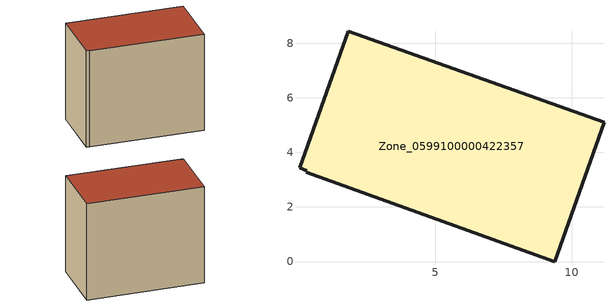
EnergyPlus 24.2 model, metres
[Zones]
Zone_0599100000422357
 floor ground (C_G): 0.27,3.27 0.29,3.33 0.02,3.43 1.8,8.43 11.18,5.1 9.37,0 z0.56
 wall outside (C_F): 9.37,0 11.18,5.1 1.8,8.43 0.02,3.43 0.29,3.33 0.27,3.27 9.37,0 z0.56:9.16
 roof outside (C_R): 0.29,3.33 0.27,3.27 9.37,0 11.18,5.1 1.8,8.43 0.02,3.43 z9.16
[BUILDING]
Pand.0599100000422357: North Axis=0; Terrain=City; Loads Convergence Tolerance Value=0.04; Temperature Convergence Tolerance Value=0.4; Solar Distribution=FullExterior; Maximum Number of Warmup Days=25; Minimum Number of Warmup Days=1
[Site:Location]
Rotterdam.The.Hague.AP_ZH_NLD Design_Conditions: Latitude=51.96; Longitude=4.45; Time Zone=1; Elevation=-4.5
[SITE:GROUNDTEMPERATURE:BUILDINGSURFACE]
18, 18, 18, 18, 18, 18, 18, 18, 18, 18, 18, 18
[MATERIAL] Thermal Absorptance=0.9; Solar Absorptance=0.7; Visible Absorptance=0.7
Name | Roughness | Thickness | Conductivity | Density | Specific Heat
G.TI.2006-2014 | MediumSmooth | 0.15 | 0.06 | 540 | 1210
F.TI.2006-2014 | Rough | 0.3 | 0.12 | 1920 | 840
R.TI.2006-2014 | MediumRough | 0.2 | 0.08 | 1500 | 1000
[CONSTRUCTION]
C_G: G.TI.2006-2014
C_F: F.TI.2006-2014
C_R: R.TI.2006-2014
[ZONE]
Zone_0599100000422357: Type=1; Multiplier=1; Ceiling Height=Autocalculate; Volume=Autocalculate; Floor Area=autocalculate; Part of Total Floor Area=Yes
[ZONEINFILTRATION:DESIGNFLOWRATE]
Infil_Zone_0599100000422357: Zone or ZoneList or Space or SpaceList=Zone_0599100000422357; Schedule=AlwaysOn; Design Flow Rate Calculation Method=Flow/Area; Flow Rate per Floor Area=0.0015; Constant Term Coefficient=1; Temperature Term Coefficient=0; Velocity Term Coefficient=0; Velocity Squared Term Coefficient=0
[HVACTEMPLATE:ZONE:IDEALLOADSAIRSYSTEM]
Zone_0599100000422357: Maximum Heating Supply Air Temperature=50; Minimum Cooling Supply Air Temperature=13; Maximum Heating Supply Air Humidity Ratio=0.0156; Minimum Cooling Supply Air Humidity Ratio=0.0077; Heating Limit=NoLimit; Cooling Limit=NoLimit; Dehumidification Control Type=ConstantSensibleHeatRatio; Cooling Sensible Heat Ratio=0.7; Dehumidification Setpoint=60; Humidification Control Type=None; Humidification Setpoint=30; Outdoor Air Method=None; Outdoor Air Flow Rate per Person=0.00944; Outdoor Air Flow Rate per Zone Floor Area=0; Outdoor Air Flow Rate per Zone=0; Demand Controlled Ventilation Type=None; Outdoor Air Economizer Type=NoEconomizer; Heat Recovery Type=None; Sensible Heat Recovery Effectiveness=0.7; Latent Heat Recovery Effectiveness=0.65
[ZONECONTROL:THERMOSTAT]
ThermostatControl_Zone_0599100000422357: Zone or ZoneList=Zone_0599100000422357; Control Type Schedule=DualSetpointControlType; Control 1=Thermostat_Zone_0599100000422357; Temperature Difference Between Cutout And Setpoint=0
[THERMOSTATSETPOINT:DUALSETPOINT]
Thermostat_Zone_0599100000422357: Heating Setpoint Temperature Schedule=HeatingSetpoint_Zone_0599100000422357; Cooling Setpoint Temperature Schedule=CoolingSetpoint_Zone_0599100000422357
[SCHEDULE:COMPACT]
HeatingSetpoint_Zone_0599100000422357: Through: 12/31, For: AllDays, Until: 24:00, 21
CoolingSetpoint_Zone_0599100000422357: Through: 12/31, For: AllDays, Until: 24:00, 24
DualSetpointControlType: Through: 12/31, For: AllDays, Until: 24:00, 4
AlwaysOn: Through: 12/31, For: AllDays, Until: 24:00, 1
